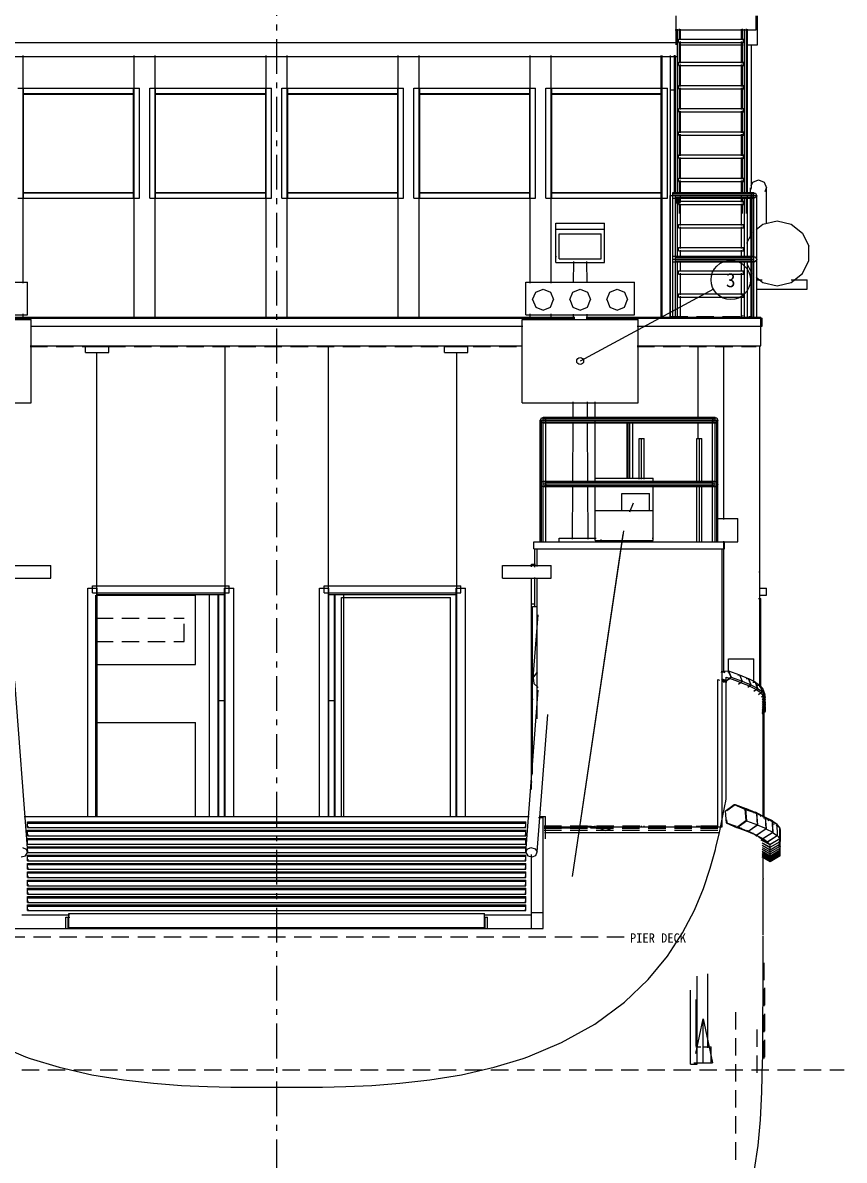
# Model space of a CAD drawing. Extents: x 5 to 836, y 5 to 589.
# Drawn here: x 568.2 to 710, y 210.4 to 406.8 of the extents above; entities that cross this region are included whole.
import ezdxf
from ezdxf.enums import TextEntityAlignment as Align

# ---------------------------------------------------------------- set-up
doc = ezdxf.new("R2010")
doc.units = 0
doc.linetypes.add('CENTER', pattern=[10, 6, -1.5, 1, -1.5])
doc.linetypes.add('DASHED', pattern=[4.5, 3, -1.5])
for name, color, linetype in [('CENTRE', 4, 'CENTER'), ('DETAIL', 8, 'CONTINUOUS'), ('MARKING', 4, 'DASHED'), ('OUTLINE', 7, 'CONTINUOUS'), ('PIER', 42, 'DASHED'), ('RESOLVED', 3, 'CONTINUOUS'), ('RESOLVED-TEXT', 3, 'CONTINUOUS'), ('ROPE', 42, 'CONTINUOUS'), ('TEXT', 7, 'CONTINUOUS'), ('WATERLINE', 4, 'DASHED')]:
    doc.layers.add(name, color=color, linetype=linetype)

msp = doc.modelspace()

# ---------------------------------------------------------------- linework, layer by layer
at = {"layer": 'CENTRE'}
msp.add_line((612, 178), (612, 562), dxfattribs=at)
at = {"layer": 'DETAIL'}
for p, q in [((681, 403), (681, 408)), ((694.8, 405.6), (694.8, 408)), ((695, 403), (695, 408)), ((680.81, 405.6), (694.8, 405.6)), ((681.2, 377.31), (681.2, 405.69)), ((681.55, 403.89), (681.55, 405.75)), ((681.71, 403.84), (681.71, 405.73)), ((692.28, 403.84), (692.28, 405.73)), ((692.45, 403.89), (692.45, 405.75)), ((692.8, 377.31), (692.8, 405.69)), ((693.15, 377.24), (693.15, 405.75)), ((693.32, 377.21), (693.32, 405.73)), ((542.8, 403.4), (681.2, 403.4)), ((681.4, 403.4), (681.4, 404)), ((681.4, 404), (692.6, 404)), ((681.4, 403.4), (692.6, 403.4)), ((681.55, 399.84), (681.55, 403.52)), ((681.56, 403), (692.53, 403)), ((681.71, 399.86), (681.71, 403.56)), ((692.28, 399.86), (692.28, 403.56)), ((692.4, 402.86), (692.4, 403)), ((692.45, 399.84), (692.45, 403.52)), ((692.6, 403.4), (692.6, 404)), ((693.16, 403), (695, 403)), ((694, 378.24), (694, 403)), ((542.8, 401), (681.2, 401)), ((568.22, 361.84), (568.22, 401.18)), ((587.38, 356), (587.38, 401.18)), ((591.02, 356), (591.02, 401.18)), ((610.18, 356), (610.18, 401.18)), ((613.82, 356), (613.82, 401.18)), ((632.98, 356), (632.98, 401.18)), ((636.62, 356), (636.62, 401.18)), ((655.78, 361.84), (655.78, 401.18)), ((659.42, 361.84), (659.42, 401.18)), ((678.4, 356), (678.4, 401.18)), ((678.58, 356), (678.58, 401.18)), ((680, 356), (680, 401.18)), ((680.68, 377.21), (680.68, 401.19)), ((680.85, 377.24), (680.85, 401.14)), ((681.4, 399.4), (681.4, 400)), ((681.4, 400), (692.6, 400)), ((681.4, 399.4), (692.6, 399.4)), ((681.55, 395.83), (681.55, 399.56)), ((681.71, 395.8), (681.71, 399.58)), ((692.28, 395.8), (692.28, 399.58)), ((692.45, 395.83), (692.45, 399.56)), ((692.6, 399.4), (692.6, 400)), ((567.3, 395.5), (588.3, 395.5)), ((568.3, 376.5), (568.3, 395.5)), ((587.3, 376.5), (587.3, 395.5)), ((588.3, 376.5), (588.3, 395.5)), ((590.1, 395.5), (611.1, 395.5)), ((590.1, 376.5), (590.1, 395.5)), ((591.1, 376.5), (591.1, 395.5)), ((610.1, 376.5), (610.1, 395.5)), ((611.1, 376.5), (611.1, 395.5)), ((612.9, 395.5), (633.9, 395.5)), ((612.9, 376.5), (612.9, 395.5)), ((613.9, 376.5), (613.9, 395.5)), ((632.9, 376.5), (632.9, 395.5)), ((633.9, 376.5), (633.9, 395.5)), ((635.7, 395.5), (656.7, 395.5)), ((635.7, 376.5), (635.7, 395.5)), ((636.7, 376.5), (636.7, 395.5)), ((655.7, 376.5), (655.7, 395.5)), ((656.7, 376.5), (656.7, 395.5)), ((658.5, 395.5), (679.5, 395.5)), ((658.5, 376.5), (658.5, 395.5)), ((659.5, 376.5), (659.5, 395.5)), ((678.5, 376.5), (678.5, 395.5)), ((679.5, 376.5), (679.5, 395.5)), ((679.87, 396.08), (680, 396.08)), ((680, 395.2), (680.8, 395.2)), ((680.8, 377.34), (680.8, 395.2)), ((681.4, 395.4), (681.4, 396)), ((681.4, 396), (692.6, 396)), ((681.4, 395.4), (692.6, 395.4)), ((681.55, 391.87), (681.55, 395.55)), ((681.71, 391.82), (681.71, 395.6)), ((692.28, 391.82), (692.28, 395.6)), ((692.45, 391.87), (692.45, 395.55)), ((692.6, 395.4), (692.6, 396)), ((568.22, 394.58), (587.38, 394.58)), ((568.3, 394.5), (587.3, 394.5)), ((591.02, 394.58), (610.18, 394.58)), ((591.1, 394.5), (610.1, 394.5)), ((613.82, 394.58), (632.98, 394.58)), ((613.9, 394.5), (632.9, 394.5)), ((636.62, 394.58), (655.78, 394.58)), ((636.7, 394.5), (655.7, 394.5)), ((659.42, 394.58), (678.58, 394.58)), ((659.5, 394.5), (678.5, 394.5)), ((679.87, 394.58), (680, 394.58)), ((693.87, 394.58), (694, 394.58)), ((681.4, 391.4), (681.4, 392)), ((681.4, 392), (692.6, 392)), ((681.4, 391.4), (692.6, 391.4)), ((681.55, 387.82), (681.55, 391.59)), ((681.71, 387.83), (681.71, 391.54)), ((692.28, 387.83), (692.28, 391.54)), ((692.45, 387.82), (692.45, 391.59)), ((692.6, 391.4), (692.6, 392)), ((681.4, 387.4), (681.4, 388)), ((681.4, 388), (692.6, 388)), ((681.4, 387.4), (692.6, 387.4)), ((681.55, 383.81), (681.55, 387.58)), ((681.71, 383.85), (681.71, 387.55)), ((692.28, 383.85), (692.28, 387.55)), ((692.45, 383.81), (692.45, 387.58)), ((692.6, 387.4), (692.6, 388)), ((681.4, 383.4), (681.4, 384)), ((681.4, 384), (692.6, 384)), ((681.4, 383.4), (692.6, 383.4)), ((681.55, 379.85), (681.55, 383.53)), ((681.71, 379.8), (681.71, 383.57)), ((692.28, 379.8), (692.28, 383.57)), ((692.45, 379.85), (692.45, 383.53)), ((692.6, 383.4), (692.6, 384)), ((679.87, 379.42), (680, 379.42)), ((681.4, 379.4), (681.4, 380)), ((681.4, 380), (692.6, 380)), ((681.4, 379.4), (692.6, 379.4)), ((681.55, 377.24), (681.55, 379.57)), ((681.71, 377.21), (681.71, 379.59)), ((692.28, 377.21), (692.28, 379.59)), ((692.45, 377.24), (692.45, 379.57)), ((692.6, 379.4), (692.6, 380)), ((693.87, 379.42), (694, 379.42)), ((568.22, 377.42), (587.38, 377.42)), ((568.3, 377.5), (587.3, 377.5)), ((591.02, 377.42), (610.18, 377.42)), ((591.1, 377.5), (610.1, 377.5)), ((613.82, 377.42), (632.98, 377.42)), ((613.9, 377.5), (632.9, 377.5)), ((636.62, 377.42), (655.78, 377.42)), ((636.7, 377.5), (655.7, 377.5)), ((659.42, 377.42), (678.58, 377.42)), ((659.5, 377.5), (678.5, 377.5)), ((680.4, 356), (680.4, 377.48)), ((680.4, 377.48), (694.4, 377.48)), ((680.4, 377.29), (694.4, 377.29)), ((693.92, 376.85), (694.11, 377.4)), ((694.11, 377.4), (694.69, 377.4)), ((694.4, 356), (694.4, 377.48)), ((694.69, 377.4), (694.88, 376.85)), ((567.3, 376.5), (588.3, 376.5)), ((590.1, 376.5), (611.1, 376.5)), ((612.9, 376.5), (633.9, 376.5)), ((635.7, 376.5), (656.7, 376.5)), ((658.5, 376.5), (679.5, 376.5)), ((679.92, 377), (694.88, 377)), ((679.92, 356), (679.92, 377)), ((680.11, 376.86), (680.11, 377)), ((680.4, 376.52), (694.4, 376.52)), ((680.82, 376.71), (694.12, 376.71)), ((680.84, 376.28), (681.4, 376.28)), ((680.84, 376), (692.6, 376)), ((680.84, 375.72), (681.4, 375.72)), ((680.88, 356), (680.88, 377)), ((681.09, 376.18), (681.4, 376.36)), ((681.09, 375.82), (681.09, 376.18)), ((681.09, 375.82), (681.4, 375.64)), ((681.2, 366.27), (681.2, 376.75)), ((681.4, 376.36), (681.71, 376.18)), ((681.4, 375.4), (681.4, 376.28)), ((681.4, 375.64), (681.71, 375.82)), ((681.4, 375.4), (692.6, 375.4)), ((681.55, 375.84), (681.55, 376.77)), ((681.55, 373.88), (681.55, 375.56)), ((681.71, 375.81), (681.71, 376.79)), ((681.71, 371.83), (681.71, 375.53)), ((692.28, 375.81), (692.28, 376.79)), ((692.28, 371.83), (692.28, 375.53)), ((692.45, 375.84), (692.45, 376.77)), ((692.45, 373.88), (692.45, 375.56)), ((692.6, 375.4), (692.6, 376)), ((692.8, 366.27), (692.8, 376.75)), ((693.15, 373.88), (693.15, 376.77)), ((693.32, 366.24), (693.32, 376.79)), ((693.92, 356), (693.92, 377)), ((693.92, 376.85), (694.4, 376.5)), ((694.11, 366.29), (694.11, 376.72)), ((694.4, 376.5), (694.88, 376.85)), ((694.69, 376.86), (694.69, 377)), ((694.88, 356), (694.88, 377)), ((660.2, 365.4), (660.2, 372.2)), ((660.2, 372.2), (668.6, 372.2)), ((668.6, 365.4), (668.6, 372.2)), ((681.4, 371.4), (681.4, 372)), ((681.4, 372), (692.6, 372)), ((681.4, 371.4), (692.6, 371.4)), ((681.71, 367.84), (681.71, 371.55)), ((692.28, 367.84), (692.28, 371.55)), ((692.6, 371.4), (692.6, 372)), ((694.78, 371.1), (695.97, 372.05)), ((695.97, 372.05), (698.4, 372.6)), ((698.4, 372.6), (700.83, 372.05)), ((700.83, 372.05), (702.78, 370.49)), ((660.2, 371.16), (668.6, 371.16)), ((693.18, 368.75), (694.02, 370.49)), ((694.02, 370.49), (694.13, 370.58)), ((702.78, 370.49), (703.86, 368.25)), ((681.4, 367.4), (681.4, 368)), ((681.4, 368), (692.6, 368)), ((681.4, 367.4), (692.6, 367.4)), ((681.71, 366.24), (681.71, 367.56)), ((692.28, 366.24), (692.28, 367.56)), ((692.6, 367.4), (692.6, 368)), ((703.86, 365.75), (703.86, 368.25)), ((660.2, 366.44), (660.34, 366.44)), ((660.2, 365.4), (668.6, 365.4)), ((668.46, 366.44), (668.6, 366.44)), ((680.4, 366.48), (694.4, 366.48)), ((680.4, 366), (694.4, 366)), ((680.4, 365.52), (694.4, 365.52)), ((680.82, 366.29), (694.12, 366.29)), ((680.82, 365.71), (694.12, 365.71)), ((681.2, 355.93), (681.2, 365.71)), ((681.71, 363.87), (681.71, 365.75)), ((692.28, 363.87), (692.28, 365.75)), ((692.8, 355.93), (692.8, 365.71)), ((693.32, 355.82), (693.32, 365.75)), ((693.92, 365.85), (694.11, 366.4)), ((693.92, 365.85), (694.4, 365.5)), ((694.11, 366.4), (694.69, 366.4)), ((694.11, 356), (694.11, 365.74)), ((694.4, 365.5), (694.88, 365.85)), ((694.69, 366.4), (694.88, 365.85)), ((702.78, 363.51), (703.86, 365.75)), ((681.4, 363.4), (681.4, 364)), ((681.4, 364), (692.6, 364)), ((681.4, 363.4), (692.6, 363.4)), ((681.71, 359.81), (681.71, 363.59)), ((692.28, 359.81), (692.28, 363.59)), ((692.6, 363.4), (692.6, 364)), ((693.18, 365.25), (694.02, 363.51)), ((694, 356), (694, 363.97)), ((694.02, 363.51), (694.13, 363.42)), ((700.83, 361.95), (702.78, 363.51)), ((550.2, 362), (569, 362)), ((569, 356.4), (569, 362)), ((655, 356.4), (655, 362)), ((655, 362), (673.8, 362)), ((673.8, 356.4), (673.8, 362)), ((694, 362.4), (694.14, 362.4)), ((694.78, 362.9), (695.97, 361.95)), ((694.83, 362.4), (695.81, 362.4)), ((695.97, 361.95), (698.4, 361.4)), ((698.4, 361.4), (700.83, 361.95)), ((700.82, 362.4), (703.6, 362.4)), ((703.6, 360.8), (703.6, 362.4)), ((681.4, 359.4), (681.4, 360)), ((681.4, 360), (692.6, 360)), ((681.71, 355.82), (681.71, 359.6)), ((692.28, 355.82), (692.28, 359.6)), ((692.6, 359.4), (692.6, 360)), ((694, 360.8), (694.14, 360.8)), ((694.83, 360.8), (703.6, 360.8)), ((681.4, 359.4), (692.6, 359.4)), ((549.6, 355.6), (569.6, 355.6)), ((550.2, 356.4), (569, 356.4)), ((560.64, 356), (663.5, 356)), ((560.66, 355.8), (663.48, 355.8)), ((568.22, 356), (568.22, 356.56)), ((569.6, 341.2), (569.6, 355.6)), ((654.4, 341.2), (654.4, 355.6)), ((654.4, 355.6), (674.4, 355.6)), ((655, 356.4), (673.8, 356.4)), ((655.78, 356), (655.78, 356.56)), ((659.42, 356), (659.42, 356.56)), ((665.43, 356), (695.6, 356)), ((665.44, 355.8), (695.8, 355.8)), ((667, 355.72), (667, 356)), ((674.4, 341.2), (674.4, 355.6)), ((681.59, 356.22), (681.72, 356.18)), ((692.28, 356.18), (692.54, 356.27)), ((693.19, 356.22), (693.32, 356.18)), ((695.6, 351), (695.6, 356)), ((695.8, 354.4), (695.8, 355.8)), ((569.47, 354.4), (654.53, 354.4)), ((674.26, 354.4), (695.8, 354.4)), ((569.46, 351), (654.4, 351)), ((579, 349.9), (579, 350.9)), ((579, 350.9), (583, 350.9)), ((579, 349.9), (583, 349.9)), ((580.92, 269.68), (580.92, 349.87)), ((583, 349.9), (583, 350.9)), ((603.08, 269.68), (603.08, 350.99)), ((620.92, 269.68), (620.92, 350.99)), ((641, 350.9), (645, 350.9)), ((641, 349.9), (641, 350.9)), ((641, 349.9), (645, 349.9)), ((643.08, 269.68), (643.08, 349.87)), ((645, 349.9), (645, 350.9)), ((674.25, 351), (695.6, 351)), ((695.4, 292.07), (695.4, 351)), ((549.6, 341.2), (569.6, 341.2)), ((654.4, 341.2), (674.4, 341.2)), ((667, 338.4), (667, 341.35)), ((657.52, 338.05), (657.71, 338.6)), ((657.52, 338.2), (688.18, 338.2)), ((657.52, 317.2), (657.52, 338.2)), ((657.52, 338.05), (658, 337.7)), ((657.71, 338.6), (658.29, 338.6)), ((657.71, 317.2), (657.71, 338.2)), ((658, 317.2), (658, 338.68)), ((658, 338.68), (687.71, 338.68)), ((658, 338.49), (687.71, 338.49)), ((658, 337.7), (658.48, 338.05)), ((658.29, 338.6), (658.48, 338.05)), ((658.42, 337.91), (687.29, 337.91)), ((658.48, 317.2), (658.48, 338.2)), ((667, 327.47), (667, 338)), ((672.52, 328.05), (672.52, 337.92)), ((672.71, 328.05), (672.71, 337.92)), ((673, 338.44), (673, 338.68)), ((673, 328.05), (673, 337.96)), ((673.48, 328.05), (673.48, 337.92)), ((687.23, 338.05), (687.41, 338.6)), ((687.23, 317.2), (687.23, 338.2)), ((687.23, 338.05), (687.71, 337.7)), ((687.41, 338.6), (688, 338.6)), ((687.71, 317.2), (687.71, 338.68)), ((687.71, 337.7), (688.18, 338.05)), ((688, 338.6), (688.18, 338.05)), ((688, 317.2), (688, 338.2)), ((688.18, 317.2), (688.18, 338.2)), ((658, 337.72), (687.71, 337.72)), ((674.57, 335), (675.43, 335)), ((674.57, 328.01), (674.57, 335)), ((675, 328.01), (675, 335)), ((675.43, 328.01), (675.43, 335)), ((684.57, 335), (685.43, 335)), ((684.57, 327.45), (684.57, 335)), ((685, 327.45), (685, 335)), ((685.43, 327.45), (685.43, 335)), ((677, 327.5), (677, 328.2)), ((657.52, 327.05), (657.71, 327.6)), ((657.52, 327.05), (658, 326.7)), ((657.71, 327.6), (658.29, 327.6)), ((658, 327.68), (687.71, 327.68)), ((658, 327.2), (687.71, 327.2)), ((658, 326.7), (658.48, 327.05)), ((658, 326.72), (687.71, 326.72)), ((658.29, 327.6), (658.48, 327.05)), ((658.42, 327.49), (687.29, 327.49)), ((658.42, 326.91), (687.29, 326.91)), ((667, 317.4), (667, 326.96)), ((677, 317.4), (677, 326.96)), ((684.57, 317.1), (684.57, 326.89)), ((685, 317.1), (685, 326.89)), ((685.43, 317.1), (685.43, 326.89)), ((687.23, 327.05), (687.41, 327.6)), ((687.23, 327.05), (687.71, 326.7)), ((687.41, 327.6), (688, 327.6)), ((687.71, 326.7), (688.18, 327.05)), ((688, 327.6), (688.18, 327.05)), ((671.6, 325.5), (676.4, 325.5)), ((667, 322.6), (677, 322.6)), ((688, 321.2), (691.6, 321.2)), ((691.6, 317.2), (691.6, 321.2)), ((656.4, 316), (656.4, 317.2)), ((656.4, 317.2), (691.6, 317.2)), ((660.8, 317.2), (660.8, 317.8)), ((660.8, 317.8), (667.03, 317.8)), ((667, 317.4), (677, 317.4)), ((668, 317.2), (668, 317.56)), ((689.31, 316), (689.31, 317.2)), ((656.4, 316), (689.31, 316)), ((656.6, 312.81), (656.6, 316)), ((657, 312.92), (657, 316)), ((688.91, 268), (688.91, 316)), ((573, 310.9), (573, 313.1)), ((651, 310.9), (651, 313.1)), ((656, 312.88), (656, 313.3)), ((656, 313.3), (656.7, 313.3)), ((659.4, 310.9), (659.4, 313.1)), ((656, 274.41), (656, 310.92)), ((656.6, 306), (656.6, 311)), ((657, 286.61), (657, 310.96)), ((695.26, 312), (695.4, 312)), ((579.4, 309.2), (581, 309.2)), ((579.4, 269.62), (579.4, 309.2)), ((580.2, 309.6), (603.8, 309.6)), ((580.2, 308.4), (580.2, 309.6)), ((580.2, 308.4), (603.8, 308.4)), ((581, 269.62), (581, 309.2)), ((603, 309.2), (604.6, 309.2)), ((603, 269.62), (603, 309.2)), ((603.8, 308.4), (603.8, 309.6)), ((604.6, 269.62), (604.6, 309.2)), ((619.4, 269.62), (619.4, 309.2)), ((619.4, 309.2), (621, 309.2)), ((620.2, 308.4), (620.2, 309.6)), ((620.2, 309.6), (643.8, 309.6)), ((620.2, 308.4), (643.8, 308.4)), ((621, 269.62), (621, 309.2)), ((643, 309.2), (644.6, 309.2)), ((643, 269.62), (643, 309.2)), ((643.8, 308.4), (643.8, 309.6)), ((644.6, 269.62), (644.6, 309.2)), ((695.4, 309.2), (696.6, 309.2)), ((696.6, 308), (696.6, 309.2)), ((580.8, 269.72), (580.8, 308)), ((580.84, 308), (598, 308)), ((580.92, 308.08), (603.08, 308.08)), ((598, 296), (598, 308)), ((600.4, 269.62), (600.4, 308.12)), ((601.92, 269.68), (601.92, 308.16)), ((602, 269.62), (602, 308.12)), ((620.83, 308.08), (643.08, 308.08)), ((622, 269.62), (622, 308.12)), ((622.08, 269.68), (622.08, 308.16)), ((623.2, 269.66), (623.2, 307.6)), ((623.2, 307.6), (642, 307.6)), ((623.6, 269.62), (623.6, 308.12)), ((642, 269.66), (642, 307.6)), ((656, 306.46), (656.64, 306.46)), ((695.2, 307.4), (695.6, 307.4)), ((695.4, 308), (696.6, 308)), ((695.6, 291.92), (695.6, 307.4)), ((656.2, 277.08), (656.2, 306)), ((656.2, 306), (657.02, 306)), ((656, 300.31), (656.25, 300.31)), ((690, 294.64), (690, 297)), ((690, 297), (694.4, 297)), ((694.4, 292.84), (694.4, 297)), ((580.84, 296), (598, 296)), ((688.76, 294.81), (689.92, 294.93)), ((688.76, 294.81), (688.86, 294.77)), ((688.83, 294.64), (688.86, 294.77)), ((688.84, 294.65), (688.87, 294.78)), ((688.86, 294.77), (690.02, 294.89)), ((688.87, 294.78), (690.03, 294.89)), ((688.87, 294.78), (689.36, 294.6)), ((689.92, 294.93), (690.39, 293.85)), ((689.92, 294.93), (690.02, 294.89)), ((690.02, 294.89), (690.49, 293.82)), ((690.03, 294.89), (690.49, 293.81)), ((690.03, 294.89), (691.9, 294.22)), ((656, 294.17), (656.25, 294.17)), ((656.31, 293.72), (656.94, 294.56)), ((656.31, 293.72), (656.42, 292.72)), ((656.42, 292.72), (657.14, 292.03)), ((656.94, 294.56), (657.07, 294.6)), ((688.83, 293.5), (689.61, 293.03)), ((688.84, 293.49), (689.62, 293.03)), ((688.84, 293.46), (689.52, 293.07)), ((688.86, 293.54), (689.73, 293.23)), ((689.52, 293.07), (690.39, 293.85)), ((689.52, 293.07), (689.62, 293.03)), ((689.61, 293.03), (689.71, 293.12)), ((689.61, 293.03), (689.74, 292.99)), ((689.62, 293.03), (689.72, 293.12)), ((690, 293.38), (690.49, 293.81)), ((690.01, 293.38), (690.49, 293.82)), ((690.39, 293.85), (690.49, 293.82)), ((690.49, 293.81), (692.36, 293.14)), ((691.64, 294.2), (691.9, 294.22)), ((691.65, 294.19), (691.91, 294.21)), ((691.76, 292.62), (692.36, 293.13)), ((691.77, 292.63), (692.36, 293.14)), ((691.9, 294.22), (692.36, 293.14)), ((691.91, 294.21), (692.36, 293.13)), ((691.91, 294.21), (693.43, 293.59)), ((692.36, 293.13), (693.87, 292.5)), ((693.04, 293.56), (693.43, 293.59)), ((693.05, 293.56), (693.44, 293.58)), ((693.43, 293.59), (693.87, 292.5)), ((693.44, 293.58), (693.87, 292.48)), ((693.44, 293.58), (694.6, 292.99)), ((694.21, 292.97), (694.6, 292.99)), ((694.22, 292.97), (694.61, 292.98)), ((694.6, 292.99), (695.02, 291.9)), ((694.61, 292.98), (695.02, 291.88)), ((694.61, 292.98), (695.41, 292.44)), ((693.36, 292.07), (693.87, 292.48)), ((693.37, 292.08), (693.87, 292.5)), ((693.87, 292.48), (695.02, 291.9)), ((694.4, 291.4), (695.02, 291.88)), ((694.41, 291.4), (695.02, 291.9)), ((694.76, 292.41), (695.41, 292.44)), ((694.77, 292.41), (695.43, 292.43)), ((695.02, 291.88), (695.82, 291.34)), ((695.19, 290.85), (695.81, 291.32)), ((695.2, 290.85), (695.82, 291.34)), ((695.41, 292.44), (695.82, 291.34)), ((695.43, 292.43), (695.81, 291.32)), ((695.43, 292.43), (695.87, 291.93)), ((695.61, 291.92), (695.87, 291.93)), ((695.62, 291.91), (695.88, 291.92)), ((695.74, 290.42), (696.26, 290.82)), ((695.81, 291.32), (696.26, 290.82)), ((695.83, 290.49), (696.25, 290.8)), ((695.85, 291.45), (695.98, 291.45)), ((695.86, 291.45), (695.99, 291.45)), ((695.87, 291.93), (696.26, 290.82)), ((695.88, 291.92), (696.25, 290.8)), ((695.88, 291.92), (695.98, 291.45)), ((695.98, 291.45), (696.35, 290.34)), ((695.99, 290.64), (695.99, 291.45)), ((695.99, 291.45), (696.35, 290.33)), ((695.99, 291.03), (696.35, 289.91)), ((696.25, 290.8), (696.35, 290.34)), ((656, 290), (656.27, 290)), ((695.82, 289.95), (696.35, 290.33)), ((695.82, 289.52), (696.35, 289.91)), ((695.82, 289.14), (696.35, 289.52)), ((695.82, 288.8), (696.35, 289.18)), ((695.82, 288.5), (696.35, 288.88)), ((695.83, 289.95), (696.35, 290.34)), ((695.99, 288.99), (696.35, 288.88)), ((695.99, 288.73), (696.35, 288.62)), ((696.11, 289.98), (696.35, 289.91)), ((696.14, 289.47), (696.25, 289.54)), ((696.15, 290.15), (696.35, 289.52)), ((696.15, 290.02), (696.35, 289.4)), ((696.15, 290.02), (696.35, 289.4)), ((696.15, 289.83), (696.35, 289.21)), ((696.15, 289.8), (696.35, 289.18)), ((696.15, 289.65), (696.35, 289.03)), ((696.15, 289.5), (696.35, 288.88)), ((696.15, 289.48), (696.35, 288.86)), ((696.15, 289.33), (696.35, 288.7)), ((696.15, 289.24), (696.35, 288.62)), ((696.15, 289.18), (696.35, 288.56)), ((696.15, 289.06), (696.35, 288.44)), ((696.15, 289.02), (696.35, 288.4)), ((696.15, 288.94), (696.35, 288.32)), ((696.15, 288.84), (696.35, 288.21)), ((696.15, 288.75), (696.35, 288.13)), ((696.16, 289.92), (696.25, 289.54)), ((696.18, 289.53), (696.28, 289.61)), ((696.2, 269.42), (696.2, 289.4)), ((696.23, 289.56), (696.35, 289.52)), ((696.23, 289.25), (696.35, 289.21)), ((696.23, 289.07), (696.35, 289.03)), ((696.23, 288.9), (696.35, 288.86)), ((696.23, 288.74), (696.35, 288.7)), ((696.24, 289.32), (696.35, 289.4)), ((696.25, 289.33), (696.35, 289.4)), ((696.25, 289.13), (696.35, 289.21)), ((696.25, 288.95), (696.35, 289.03)), ((696.25, 288.78), (696.35, 288.86)), ((696.28, 289.61), (696.35, 289.4)), ((696.35, 287.91), (696.35, 290.33)), ((656, 288.03), (656.13, 288.03)), ((695.82, 288.23), (696.35, 288.62)), ((695.82, 288.01), (696.35, 288.4)), ((695.82, 287.83), (696.35, 288.22)), ((695.82, 287.69), (696.35, 288.07)), ((695.82, 287.59), (696.35, 287.97)), ((695.82, 287.53), (696.36, 287.92)), ((695.82, 287.51), (696.36, 287.9)), ((695.99, 288.51), (696.35, 288.4)), ((695.99, 288.19), (696.35, 288.07)), ((696, 288.34), (696.35, 288.22)), ((696.03, 287.9), (696.35, 288.13)), ((696.03, 287.83), (696.35, 288.06)), ((696.03, 287.77), (696.35, 288)), ((696.11, 288), (696.35, 287.92)), ((696.11, 287.98), (696.35, 287.9)), ((696.11, 287.97), (696.35, 287.89)), ((696.14, 288.55), (696.35, 287.91)), ((696.15, 288.69), (696.35, 288.06)), ((696.15, 288.62), (696.36, 287.97)), ((696.15, 288.52), (696.35, 287.89)), ((696.23, 288.6), (696.35, 288.56)), ((696.23, 288.47), (696.35, 288.44)), ((696.23, 288.36), (696.35, 288.32)), ((696.23, 288.17), (696.35, 288.13)), ((696.23, 288.1), (696.35, 288.06)), ((696.23, 288.01), (696.35, 287.97)), ((696.25, 288.63), (696.35, 288.7)), ((696.25, 288.49), (696.35, 288.56)), ((696.25, 288.36), (696.35, 288.44)), ((696.25, 288.24), (696.35, 288.32)), ((580.84, 286), (598, 286)), ((598, 269.67), (598, 286)), ((656, 281.89), (656.13, 281.89)), ((656, 275.74), (656.13, 275.74)), ((689.41, 270.68), (691.02, 271.85)), ((689.73, 270.82), (691.14, 271.82)), ((689.73, 270.8), (691.13, 271.82)), ((691.02, 271.85), (692.84, 271.03)), ((691.02, 271.85), (691.13, 271.82)), ((691.13, 271.82), (692.94, 271)), ((691.14, 271.82), (692.95, 270.98)), ((691.14, 271.82), (693.01, 271.15)), ((692.82, 271.01), (693.04, 271.16)), ((692.9, 271.08), (693.01, 271.15)), ((693.01, 271.15), (694.82, 270.32)), ((693.04, 271.16), (694.84, 270.29)), ((693.04, 271.16), (694.55, 270.53)), ((657.2, 269.56), (658, 269.56)), ((658, 250.42), (658, 269.56)), ((658.4, 265.9), (658.4, 269.76)), ((689.41, 270.68), (689.6, 268.69)), ((689.65, 269.19), (689.71, 268.66)), ((692.84, 271.03), (693.03, 269.04)), ((692.84, 271.03), (692.94, 271)), ((692.94, 271), (693.13, 269.01)), ((692.95, 270.98), (693.13, 268.99)), ((692.95, 270.98), (694.82, 270.32)), ((694.37, 270.39), (694.59, 270.53)), ((694.44, 270.46), (694.55, 270.53)), ((694.55, 270.53), (696.35, 269.66)), ((694.59, 270.54), (695.75, 269.95)), ((694.59, 270.53), (696.37, 269.63)), ((694.82, 270.32), (695, 268.33)), ((694.84, 270.29), (694.98, 268.3)), ((694.84, 270.29), (696.35, 269.66)), ((695.52, 269.8), (695.74, 269.95)), ((695.55, 269.81), (695.78, 269.95)), ((695.74, 269.95), (697.53, 269.05)), ((695.78, 269.95), (697.55, 269.02)), ((695.78, 269.95), (696.58, 269.41)), ((696.35, 269.66), (696.5, 267.67)), ((696.35, 269.26), (696.58, 269.41)), ((696.37, 269.63), (696.48, 267.64)), ((696.37, 269.63), (697.53, 269.05)), ((696.38, 269.27), (696.61, 269.41)), ((696.58, 269.41), (698.35, 268.48)), ((696.61, 269.41), (698.37, 268.45)), ((696.61, 269.41), (696.97, 269)), ((569, 267.85), (569, 268.84)), ((569, 268.84), (655, 268.84)), ((569, 268.63), (655, 268.63)), ((569, 268.05), (569.14, 268.05)), ((569, 267.85), (655, 267.85)), ((569, 266.41), (569, 267.4)), ((569, 267.4), (655, 267.4)), ((569, 267.2), (655, 267.2)), ((654.86, 268.05), (655, 268.05)), ((655, 267.85), (655, 268.84)), ((655, 266.41), (655, 267.4)), ((658.19, 268), (688.91, 268)), ((658.22, 267.8), (665, 267.8)), ((665, 267.8), (665, 268.14)), ((665, 268.02), (667, 268.02)), ((665.8, 268), (665.8, 268.14)), ((666.2, 267.8), (666.2, 268.08)), ((666.2, 267.8), (667.4, 267.8)), ((667, 268), (667, 268.14)), ((667.4, 267.8), (667.4, 268.08)), ((667.93, 267.67), (667.93, 268.2)), ((667.93, 267.67), (668.8, 267.34)), ((668.2, 268), (668.2, 268.14)), ((668.6, 268), (668.6, 268.14)), ((668.8, 267.34), (669.67, 267.67)), ((668.8, 267.34), (668.8, 267.48)), ((669.67, 267.67), (669.67, 268.2)), ((673.17, 268), (673.17, 268.14)), ((673.2, 268), (673.2, 268.14)), ((673.6, 268), (673.6, 268.14)), ((674.03, 268), (674.03, 268.14)), ((674.57, 268), (674.57, 268.14)), ((674.6, 268), (674.6, 268.14)), ((675, 268), (675, 268.14)), ((675.43, 268), (675.43, 268.14)), ((678.2, 268), (678.2, 268.14)), ((684.57, 268), (684.57, 268.14)), ((685, 268), (685, 268.14)), ((685.43, 268), (685.43, 268.14)), ((689.6, 268.69), (689.71, 268.66)), ((689.6, 268.69), (691.51, 267.83)), ((689.66, 269.07), (689.69, 268.67)), ((689.69, 268.67), (691.31, 268.09)), ((689.69, 268.67), (691.5, 267.84)), ((691.42, 267.87), (693.03, 269.04)), ((691.42, 267.87), (691.52, 267.84)), ((691.5, 267.84), (693.13, 268.99)), ((691.5, 267.84), (693.37, 267.17)), ((691.52, 267.84), (693.13, 269.01)), ((691.66, 267.98), (693.33, 267.17)), ((691.67, 267.98), (691.79, 267.93)), ((691.68, 267.95), (693.37, 267.17)), ((692.17, 267.77), (692.29, 267.72)), ((693.03, 269.04), (693.13, 269.01)), ((693.13, 268.99), (695, 268.33)), ((693.15, 267.38), (693.26, 267.33)), ((693.15, 267.38), (695.97, 265.96)), ((693.17, 267.35), (694.85, 266.54)), ((693.33, 267.17), (694.98, 268.3)), ((693.33, 267.17), (694.85, 266.54)), ((693.37, 267.17), (695, 268.33)), ((694.81, 266.54), (696.48, 267.64)), ((694.85, 266.54), (696.5, 267.67)), ((694.98, 268.3), (696.5, 267.67)), ((696.48, 267.64), (697.64, 267.05)), ((697.53, 269.05), (697.64, 267.05)), ((697.55, 269.02), (697.62, 267.02)), ((697.55, 269.02), (698.35, 268.48)), ((697.76, 268.52), (697.87, 268.45)), ((697.78, 268.51), (697.9, 268.44)), ((698.23, 268.26), (698.81, 267.94)), ((698.25, 268.24), (698.83, 267.91)), ((698.35, 268.48), (698.42, 266.48)), ((698.37, 268.45), (698.41, 266.45)), ((698.37, 268.45), (698.81, 267.94)), ((698.81, 267.94), (698.85, 265.94)), ((698.81, 267.51), (698.93, 267.45)), ((698.82, 267.51), (698.93, 267.44)), ((698.83, 267.91), (698.84, 265.91)), ((698.83, 267.91), (698.93, 267.45)), ((698.93, 267.45), (698.94, 265.45)), ((698.93, 263), (698.93, 267.44)), ((569, 266.62), (569.14, 266.62)), ((569, 266.41), (655, 266.41)), ((569, 264.98), (569, 265.97)), ((569, 265.97), (655, 265.97)), ((569, 265.76), (655, 265.76)), ((654.86, 266.62), (655, 266.62)), ((655, 264.98), (655, 265.97)), ((687.84, 264.4), (688.45, 267.02)), ((694.17, 266.88), (695.93, 265.95)), ((694.18, 266.99), (694.19, 266.85)), ((694.62, 266.57), (694.97, 266.34)), ((694.81, 266.54), (695.97, 265.96)), ((695.2, 266.22), (696.73, 265.41)), ((695.3, 266.18), (696.7, 265.41)), ((695.6, 265.76), (697.11, 264.9)), ((695.62, 265.74), (697.14, 264.9)), ((695.82, 265.23), (697.2, 264.43)), ((695.82, 265.23), (697.21, 264.44)), ((695.93, 265.95), (697.62, 267.02)), ((695.93, 265.95), (696.73, 265.41)), ((695.97, 265.96), (697.64, 267.05)), ((696.7, 265.41), (698.41, 266.45)), ((696.7, 265.41), (697.14, 264.9)), ((696.73, 265.41), (698.42, 266.48)), ((697.11, 264.9), (698.84, 265.91)), ((697.14, 264.9), (698.85, 265.94)), ((697.2, 264.44), (698.93, 265.44)), ((697.21, 264.44), (698.94, 265.45)), ((697.62, 267.02), (698.42, 266.48)), ((698.41, 266.45), (698.85, 265.94)), ((698.71, 265.15), (698.94, 265.02)), ((698.75, 266.78), (698.87, 266.71)), ((698.77, 264.59), (698.93, 266.58)), ((698.8, 266.6), (698.93, 266.58)), ((698.82, 267.08), (698.93, 267.02)), ((698.82, 266.95), (698.93, 267.02)), ((698.82, 266.7), (698.93, 266.63)), ((698.82, 266.57), (698.93, 266.63)), ((698.82, 266.58), (698.93, 266.51)), ((698.82, 266.57), (698.94, 266.51)), ((698.82, 266.38), (698.93, 266.32)), ((698.82, 266.36), (698.93, 266.29)), ((698.82, 266.25), (698.93, 266.32)), ((698.82, 266.22), (698.93, 266.29)), ((698.82, 266.2), (698.93, 266.14)), ((698.82, 266.07), (698.93, 266.14)), ((698.82, 266.05), (698.93, 265.99)), ((698.82, 266.03), (698.93, 265.97)), ((698.82, 265.9), (698.93, 265.97)), ((698.82, 265.88), (698.93, 265.81)), ((698.82, 265.75), (698.93, 265.81)), ((698.82, 265.79), (698.93, 265.73)), ((698.82, 265.74), (698.93, 265.67)), ((698.82, 265.66), (698.93, 265.73)), ((698.82, 265.61), (698.93, 265.67)), ((698.82, 265.61), (698.93, 265.54)), ((698.82, 265.57), (698.93, 265.5)), ((698.82, 265.48), (698.93, 265.54)), ((698.82, 265.5), (698.93, 265.43)), ((698.82, 265.44), (698.93, 265.5)), ((698.82, 265.36), (698.93, 265.43)), ((698.82, 265.4), (698.94, 265.33)), ((698.82, 265.26), (698.93, 265.32)), ((698.82, 265.31), (698.93, 265.24)), ((698.82, 265.25), (698.93, 265.18)), ((698.82, 265.18), (698.93, 265.24)), ((698.82, 265.23), (698.93, 265.17)), ((698.82, 265.1), (698.94, 265.17)), ((698.82, 265.17), (698.93, 265.11)), ((698.82, 265.15), (698.93, 265.08)), ((698.83, 266.65), (698.93, 266.58)), ((698.84, 265.91), (698.94, 265.45)), ((698.86, 264.71), (698.87, 266.71)), ((698.87, 266.71), (698.94, 266.51)), ((698.93, 264.51), (698.94, 266.51)), ((568.09, 264.4), (568.77, 264.13)), ((568.64, 262.99), (569, 263.54)), ((568.77, 264.13), (569, 263.54)), ((569, 264.98), (655, 264.98)), ((569, 263.54), (569, 264.53)), ((569, 264.53), (655, 264.53)), ((569, 264.33), (655, 264.33)), ((569, 263.54), (655, 263.54)), ((655, 263.54), (655, 264.53)), ((655, 263.54), (655.23, 264.13)), ((655, 263.54), (655.36, 262.99)), ((655.23, 264.13), (655.91, 264.4)), ((655.91, 264.4), (656.64, 264.19)), ((656.64, 264.19), (657, 263.63)), ((656.77, 263.05), (657, 263.63)), ((686.86, 260.83), (687.76, 264.08)), ((687.76, 264.08), (687.84, 264.4)), ((695.81, 264.43), (697.2, 263.63)), ((695.81, 264.09), (697.2, 263.29)), ((695.81, 263.79), (697.2, 262.99)), ((695.81, 263.53), (697.2, 262.73)), ((695.81, 263.3), (697.2, 262.5)), ((695.82, 264.81), (697.2, 264.01)), ((697.11, 264.9), (697.21, 264.44)), ((697.2, 264.02), (698.93, 265.03)), ((697.2, 263.63), (698.93, 264.63)), ((697.2, 262), (697.2, 264.44)), ((697.2, 263.29), (698.93, 264.29)), ((697.2, 262.99), (698.93, 263.99)), ((697.2, 262.73), (698.93, 263.73)), ((697.2, 262.5), (698.93, 263.5)), ((697.2, 262.33), (698.93, 263.33)), ((698.01, 262.71), (698.93, 263.24)), ((698.58, 263.37), (698.93, 263.17)), ((698.59, 263.2), (698.93, 263)), ((698.7, 264.77), (698.93, 264.63)), ((698.7, 263.19), (698.93, 263.06)), ((698.75, 264.65), (698.86, 264.71)), ((698.81, 264.44), (698.93, 264.51)), ((698.82, 265.13), (698.93, 265.06)), ((698.82, 265.04), (698.93, 265.11)), ((698.82, 265.07), (698.93, 265.01)), ((698.82, 264.99), (698.93, 265.06)), ((698.82, 264.94), (698.94, 265.01)), ((698.82, 264.93), (698.93, 265)), ((698.82, 264.45), (698.93, 264.51)), ((698.82, 264.38), (698.93, 264.32)), ((698.82, 264.36), (698.93, 264.29)), ((698.82, 264.25), (698.93, 264.32)), ((698.82, 264.2), (698.93, 264.14)), ((698.82, 264.07), (698.93, 264.14)), ((698.82, 264.03), (698.93, 263.97)), ((698.82, 263.9), (698.93, 263.97)), ((698.82, 263.88), (698.93, 263.81)), ((698.82, 263.75), (698.93, 263.81)), ((698.82, 263.79), (698.93, 263.73)), ((698.82, 263.74), (698.93, 263.67)), ((698.82, 263.61), (698.93, 263.67)), ((698.82, 263.61), (698.93, 263.54)), ((698.82, 263.57), (698.93, 263.5)), ((698.82, 263.48), (698.93, 263.54)), ((698.82, 263.5), (698.93, 263.43)), ((698.82, 263.36), (698.93, 263.43)), ((698.82, 263.39), (698.93, 263.32)), ((698.82, 263.31), (698.93, 263.24)), ((698.86, 264.71), (698.93, 264.51)), ((567.91, 262.78), (568.64, 262.99)), ((569, 262.11), (569, 263.1)), ((569, 263.1), (655, 263.1)), ((569, 262.89), (655, 262.89)), ((569, 262.31), (569.14, 262.31)), ((569, 262.11), (655, 262.11)), ((569, 260.67), (569, 261.66)), ((569, 261.66), (655, 261.66)), ((569, 261.46), (655, 261.46)), ((654.86, 262.31), (655, 262.31)), ((655, 262.11), (655, 263.1)), ((655, 260.67), (655, 261.66)), ((655.36, 262.99), (656.09, 262.78)), ((656, 250.42), (656, 263.17)), ((656.09, 262.78), (656.77, 263.05)), ((695.81, 262.98), (697.2, 262.18)), ((695.81, 262.88), (697.2, 262.08)), ((695.82, 263.13), (697.2, 262.33)), ((695.82, 262.83), (697.2, 262.03)), ((695.82, 262.81), (697.2, 262.01)), ((695.93, 262.79), (697.2, 262.06)), ((696.05, 262.77), (697.2, 262.11)), ((696.16, 262.77), (697.2, 262.17)), ((696.28, 262.78), (697.2, 262.24)), ((697.2, 262.18), (698.93, 263.18)), ((697.2, 262.17), (698.93, 263.17)), ((697.2, 262.11), (698.93, 263.11)), ((697.2, 262.11), (698.93, 263.11)), ((697.2, 262.08), (698.93, 263.08)), ((697.2, 262.06), (698.93, 263.06)), ((697.2, 262.03), (698.93, 263.03)), ((697.2, 262.01), (698.93, 263.01)), ((697.2, 262.24), (697.78, 262.58)), ((698.7, 263.16), (698.93, 263.03)), ((698.7, 263.14), (698.93, 263.01)), ((698.82, 263.17), (698.93, 263.11)), ((569, 260.88), (569.14, 260.88)), ((569, 260.67), (655, 260.67)), ((569, 259.24), (569, 260.23)), ((569, 260.23), (655, 260.23)), ((569, 260.02), (655, 260.02)), ((569, 259.44), (569.14, 259.44)), ((654.86, 260.88), (655, 260.88)), ((654.86, 259.44), (655, 259.44)), ((655, 259.24), (655, 260.23)), ((685.67, 257.3), (686.86, 260.83)), ((569, 259.24), (655, 259.24)), ((569, 257.8), (569, 258.79)), ((569, 258.79), (655, 258.79)), ((569, 258.59), (655, 258.59)), ((569, 258.01), (569.14, 258.01)), ((569, 257.8), (655, 257.8)), ((569, 256.37), (569, 257.36)), ((569, 257.36), (655, 257.36)), ((654.86, 258.01), (655, 258.01)), ((655, 257.8), (655, 258.79)), ((655, 256.37), (655, 257.36)), ((684.12, 253.56), (685.67, 257.3)), ((569, 257.15), (655, 257.15)), ((569, 256.57), (569.14, 256.57)), ((569, 256.37), (655, 256.37)), ((569, 254.93), (569, 255.92)), ((569, 255.92), (655, 255.92)), ((569, 255.72), (655, 255.72)), ((654.86, 256.57), (655, 256.57)), ((655, 254.93), (655, 255.92)), ((569, 255.14), (569.14, 255.14)), ((569, 254.93), (655, 254.93)), ((569, 253.5), (569, 254.49)), ((569, 254.49), (655, 254.49)), ((569, 254.28), (655, 254.28)), ((569, 253.7), (569.14, 253.7)), ((569, 253.5), (655, 253.5)), ((654.86, 255.14), (655, 255.14)), ((654.86, 253.7), (655, 253.7)), ((655, 253.5), (655, 254.49)), ((682.09, 249.66), (684.12, 253.56)), ((568, 252.77), (576.25, 252.77)), ((575.6, 250.4), (575.6, 252.4)), ((576, 250.4), (576, 252.4)), ((576, 252.4), (576.28, 252.4)), ((576.1, 250.6), (576.1, 253)), ((576.1, 253), (647.9, 253)), ((578, 252.87), (578, 253)), ((646, 252.87), (646, 253)), ((647.75, 252.77), (656, 252.77)), ((647.86, 252.4), (648, 252.4)), ((647.9, 250.6), (647.9, 253)), ((648, 250.4), (648, 252.4)), ((648.4, 250.4), (648.4, 252.4)), ((656, 253.16), (658, 253.16)), ((566, 250.42), (658, 250.42)), ((576, 250.4), (648, 250.4)), ((576.1, 250.6), (647.9, 250.6)), ((679.48, 245.66), (682.09, 249.66)), ((676.17, 241.64), (679.48, 245.66)), ((672.03, 237.69), (676.17, 241.64)), ((684.63, 227), (684.63, 242.17)), ((686.43, 229.81), (686.43, 242.59)), ((683.43, 227), (683.43, 239.8)), ((666.91, 233.92), (672.03, 237.69)), ((684.43, 230.09), (684.43, 238.14)), ((661.16, 230.72), (666.91, 233.92)), ((684.37, 228.83), (685.63, 234.8)), ((685.63, 234.8), (687.23, 227.2)), ((685.63, 227.2), (685.63, 234.8)), ((562.84, 230.72), (568.65, 228.28)), ((655.35, 228.28), (661.16, 230.72)), ((684.37, 230), (685.21, 230)), ((685.77, 230), (687.03, 230)), ((687.03, 227.2), (687.03, 230)), ((568.65, 228.28), (569.43, 228)), ((569.43, 228), (574.43, 226.46)), ((649.57, 226.46), (654.57, 228)), ((654.57, 228), (655.35, 228.28)), ((574.43, 226.46), (580.08, 225.16)), ((643.92, 225.16), (649.57, 226.46)), ((683.43, 227), (684.63, 227)), ((684.03, 227.2), (687.23, 227.2)), ((580.08, 225.16), (585.53, 224.27)), ((585.53, 224.27), (590.71, 223.69)), ((633.29, 223.69), (638.47, 224.27)), ((638.47, 224.27), (643.92, 225.16)), ((590.71, 223.69), (595.57, 223.33)), ((595.57, 223.33), (600.04, 223.14)), ((600.04, 223.14), (604.07, 223.04)), ((604.07, 223.04), (607.56, 223.01)), ((607.56, 223.01), (610.35, 223)), ((610.35, 223), (612, 223)), ((612, 223), (613.65, 223)), ((613.65, 223), (616.44, 223.01)), ((616.44, 223.01), (619.93, 223.04)), ((619.93, 223.04), (623.96, 223.14)), ((623.96, 223.14), (628.43, 223.33)), ((628.43, 223.33), (633.29, 223.69))]:
    msp.add_line(p, q, dxfattribs=at)
at = {"layer": 'MARKING'}
for p, q in [((680, 356), (680, 356.1)), ((680, 356.1), (694, 356.1)), ((680, 356), (694, 356)), ((694, 356), (694, 356.1)), ((569.41, 351), (654.45, 351)), ((569.41, 350.9), (654.45, 350.9)), ((674.24, 351), (694.8, 351)), ((674.24, 350.9), (694.8, 350.9)), ((694.8, 350.9), (694.8, 351)), ((580.77, 304), (596, 304)), ((596, 300), (596, 304)), ((580.77, 300), (596, 300)), ((658.17, 267.76), (688.66, 267.76)), ((658.17, 267.4), (688.66, 267.4)), ((658.18, 268.16), (666.33, 268.16)), ((658.18, 268.06), (666.3, 268.06)), ((665, 268.08), (665, 268.16)), ((665, 268.08), (666.33, 268.08)), ((667.2, 268.16), (688.73, 268.16)), ((696.18, 228), (696.18, 246)), ((696.26, 228.2), (696.26, 240.6)), ((691.3, 210.5), (691.3, 237.5)), ((694.95, 225.5), (694.95, 234.5))]:
    msp.add_line(p, q, dxfattribs=at)
at = {"layer": 'OUTLINE'}
for p, q in [((693.95, 378.67), (694.21, 379.28)), ((694.21, 379.28), (695.2, 379.68)), ((695.2, 379.68), (696.19, 379.28)), ((696.19, 379.28), (696.6, 378.3)), ((693.8, 378.3), (693.9, 378.06)), ((693.8, 377.28), (693.8, 378.3)), ((696.34, 377.69), (696.6, 378.3)), ((696.6, 372.14), (696.6, 378.3)), ((693.8, 369.54), (693.8, 376.76)), ((660.8, 366.06), (660.8, 370.38)), ((660.8, 370.38), (668, 370.38)), ((668, 366.06), (668, 370.38)), ((660.8, 366.06), (668, 366.06)), ((663.27, 361.93), (663.29, 365.57)), ((665.51, 365.57), (665.53, 361.93)), ((656.2, 359), (656.73, 360.27)), ((656.73, 360.27), (658, 360.8)), ((658, 360.8), (659.27, 360.27)), ((659.27, 360.27), (659.8, 359)), ((662.6, 359), (663.13, 360.27)), ((663.13, 360.27), (664.4, 360.8)), ((664.4, 360.8), (665.67, 360.27)), ((665.67, 360.27), (666.2, 359)), ((669, 359), (669.53, 360.27)), ((669.53, 360.27), (670.8, 360.8)), ((670.8, 360.8), (672.07, 360.27)), ((672.07, 360.27), (672.6, 359)), ((656.2, 359), (656.73, 357.73)), ((656.73, 357.73), (658, 357.2)), ((658, 357.2), (659.27, 357.73)), ((659.27, 357.73), (659.8, 359)), ((662.6, 359), (663.13, 357.73)), ((663.13, 357.73), (664.4, 357.2)), ((664.4, 357.2), (665.67, 357.73)), ((665.67, 357.73), (666.2, 359)), ((669, 359), (669.53, 357.73)), ((669.53, 357.73), (670.8, 357.2)), ((670.8, 357.2), (672.07, 357.73)), ((672.07, 357.73), (672.6, 359)), ((549.6, 355.6), (569.6, 355.6)), ((569.6, 341.2), (569.6, 355.6)), ((654.4, 355.6), (674.4, 355.6)), ((654.4, 341.2), (654.4, 355.6)), ((663.25, 355.5), (663.25, 356.48)), ((665.55, 356.48), (665.55, 355.5)), ((674.4, 341.2), (674.4, 355.6)), ((684.8, 338.4), (684.8, 351)), ((689.2, 321.05), (689.2, 351)), ((549.6, 341.2), (569.6, 341.2)), ((654.4, 341.2), (674.4, 341.2)), ((663.18, 338.45), (663.19, 341.38)), ((665.61, 341.38), (665.62, 338.45)), ((663.14, 327.4), (663.18, 337.89)), ((665.62, 337.89), (665.66, 327.4)), ((684.8, 334.9), (684.8, 337.98)), ((667, 328.2), (677, 328.2)), ((663.1, 317.62), (663.14, 326.98)), ((665.66, 326.98), (665.7, 317.62)), ((671.6, 322.45), (671.6, 325.5)), ((676.4, 322.45), (676.4, 325.5)), ((667, 317.8), (667.14, 317.8)), ((671.6, 317.05), (671.6, 317.47)), ((676.4, 317.05), (676.4, 317.47)), ((676.86, 317.8), (677, 317.8)), ((689.2, 294.73), (689.2, 317.27)), ((564.6, 313.1), (573, 313.1)), ((651, 313.1), (659.4, 313.1)), ((564.6, 310.9), (573, 310.9)), ((651, 310.9), (659.4, 310.9)), ((603, 305), (603, 308.18)), ((621, 305), (621, 308.18)), ((603, 305), (603.14, 305)), ((620.86, 305), (621, 305)), ((656.31, 293.72), (657.13, 304.59)), ((566.75, 293.13), (569, 263.54)), ((688.2, 268), (688.2, 293.4)), ((688.2, 293.4), (688.46, 293.31)), ((688.84, 293.19), (689.22, 293.06)), ((689.2, 292.91), (689.2, 293.47)), ((689.22, 293.06), (689.69, 292.89)), ((689.6, 293.8), (690.62, 293.46)), ((689.6, 272.8), (689.6, 293.8)), ((690.62, 293.46), (691.56, 293.12)), ((691.56, 293.12), (692.4, 292.8)), ((692.4, 292.8), (693.16, 292.49)), ((655, 263.54), (657.13, 291.59)), ((693.16, 292.49), (693.82, 292.19)), ((693.82, 292.19), (694.4, 291.89)), ((694.4, 291.89), (694.89, 291.61)), ((694.89, 291.61), (695.29, 291.34)), ((695.29, 291.34), (695.6, 291.08)), ((695.6, 291.08), (695.82, 290.83)), ((695.82, 290.83), (695.96, 290.58)), ((601.78, 289.8), (603.04, 289.8)), ((620.82, 289.8), (622.08, 289.8)), ((695.96, 290.58), (696, 290.35)), ((696, 269.63), (696, 290.35)), ((657, 263.63), (658.8, 287.36)), ((688.98, 269.56), (689.37, 271.6)), ((689.37, 271.6), (689.53, 272.4)), ((689.53, 272.4), (689.6, 272.8)), ((568.4, 269.76), (655.6, 269.76)), ((657.42, 269.76), (658.4, 269.76)), ((688.45, 267.02), (688.98, 269.56)), ((658.25, 268), (688.72, 268)), ((659.2, 268), (659.2, 268.13)), ((664, 268), (664, 268.14)), ((666, 268), (666, 268.14)), ((667.4, 268), (667.4, 268.14)), ((672.6, 268), (672.6, 268.14)), ((684.8, 268), (684.8, 268.14)), ((658.24, 267.02), (688.45, 267.02)), ((696, 259.04), (696, 262.79)), ((696, 259.32), (696, 262.79)), ((696, 259.04), (696, 258.91)), ((696, 251.78), (696, 258.91)), ((696, 249.26), (696, 258.86)), ((575.6, 252.4), (576.3, 252.4)), ((647.84, 252.4), (648.4, 252.4)), ((575.6, 250.4), (648.4, 250.4)), ((695.99, 240.45), (696, 249.08)), ((695.97, 233.5), (695.99, 240.39)), ((695.92, 228), (695.97, 233.5)), ((695.91, 227.56), (695.92, 228)), ((695.78, 222.24), (695.91, 227.56)), ((695.54, 217.4), (695.78, 222.24)), ((695.14, 212.93), (695.54, 217.4)), ((694.52, 208.8), (695.14, 212.93))]:
    msp.add_line(p, q, dxfattribs=at)
at = {"layer": 'PIER'}
msp.add_line((552, 249), (672, 249), dxfattribs=at)
at = {"layer": 'RESOLVED'}
msp.add_line((687.41, 360.79), (664.4, 348.4), dxfattribs=at)
for centre, radius in [((690.4, 362.4), 3.4), ((664.4, 348.4), 0.6)]:
    msp.add_circle(centre, radius, dxfattribs=at)
at = {"layer": 'ROPE'}
for p, q in [((673.54, 323.85), (672.92, 322.31)), ((673.54, 323.85), (672.92, 322.31)), ((671.86, 319.08), (663, 259.4)), ((671.78, 318.52), (663, 259.4))]:
    msp.add_line(p, q, dxfattribs=at)
at = {"layer": 'WATERLINE'}
msp.add_line((514, 226), (710, 226), dxfattribs=at)

# ---------------------------------------------------------------- texts
at = {"layer": 'RESOLVED-TEXT'}
msp.add_text('3', height=2.45, dxfattribs=at).set_placement((690.4, 361.15), align=Align.CENTER)
at = {"layer": 'TEXT'}
msp.add_text('PIER DECK', height=1.58, dxfattribs=at).set_placement((673, 248))

doc.saveas('drawing.dxf')
